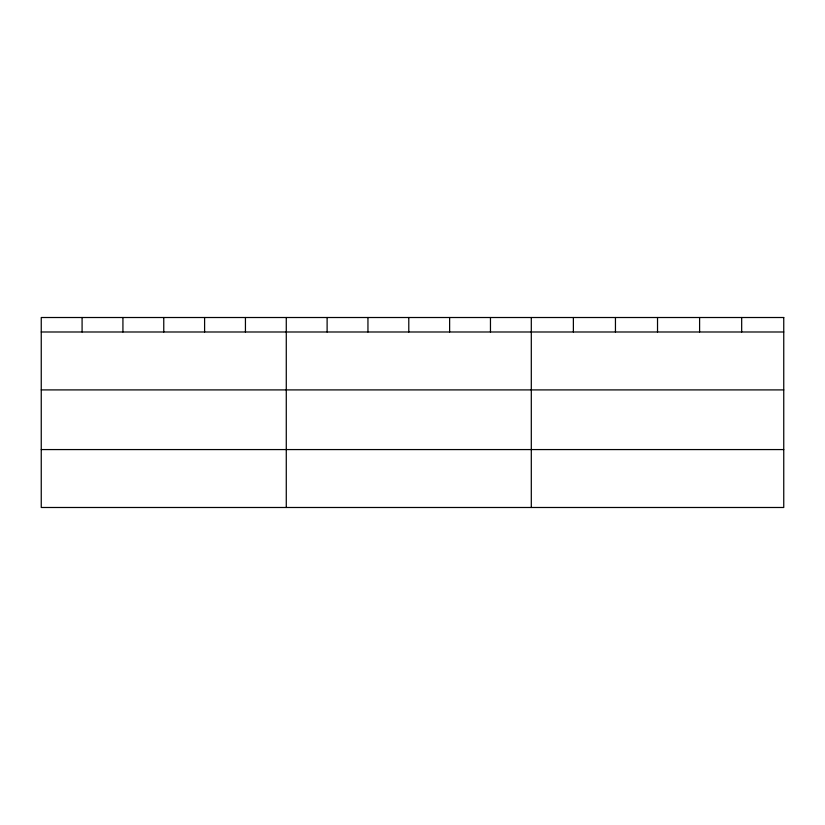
<?xml version="1.0" encoding="UTF-8"?>
<svg xmlns="http://www.w3.org/2000/svg" width="825" height="825" viewBox="0 0 825 825"><rect width="100%" height="100%" fill="white"/><g stroke="black" fill="none" stroke-linecap="round" stroke-linejoin="round"><path stroke-width="1.24" d="M41.25 331.99L783.75 331.99M41.25 389.905L783.75 389.905M41.25 449.573L783.75 449.573M741.675 317.512L741.675 331.99M699.6 317.512L699.6 331.99M657.525 317.512L657.525 331.99M615.45 317.512L615.45 331.99M573.375 317.512L573.375 331.99M531.3 317.512L531.3 507.488M490.463 317.512L490.463 331.99M449.625 317.512L449.625 331.99M408.787 317.512L408.787 331.99M367.95 317.512L367.95 331.99M327.113 317.512L327.113 331.99M286.275 317.512L286.275 507.488M245.438 317.512L245.438 331.99M204.6 317.512L204.6 331.99M163.763 317.512L163.763 331.99M122.925 317.512L122.925 331.99M82.087 317.512L82.087 331.99M783.75 317.512L41.25 317.512L41.25 507.488L783.75 507.488L783.75 317.512"/></g></svg>
